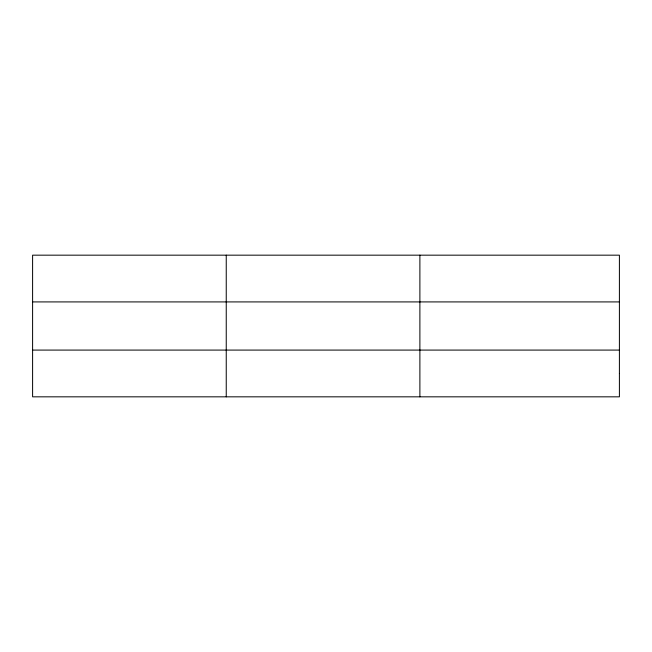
<?xml version="1.0" encoding="UTF-8"?>
<svg xmlns="http://www.w3.org/2000/svg" width="652" height="652" viewBox="0 0 652 652"><rect width="100%" height="100%" fill="white"/><g stroke="black" fill="none" stroke-linecap="round" stroke-linejoin="round"><path stroke-width="0.98" d="M226.244 255.168L226.244 396.832M419.888 255.168L419.888 396.832M32.6 301.917L619.4 301.917M32.6 350.083L619.4 350.083M619.4 373.457L619.4 396.832L32.6 396.832L32.6 255.168L619.4 255.168L619.4 373.457"/></g></svg>
